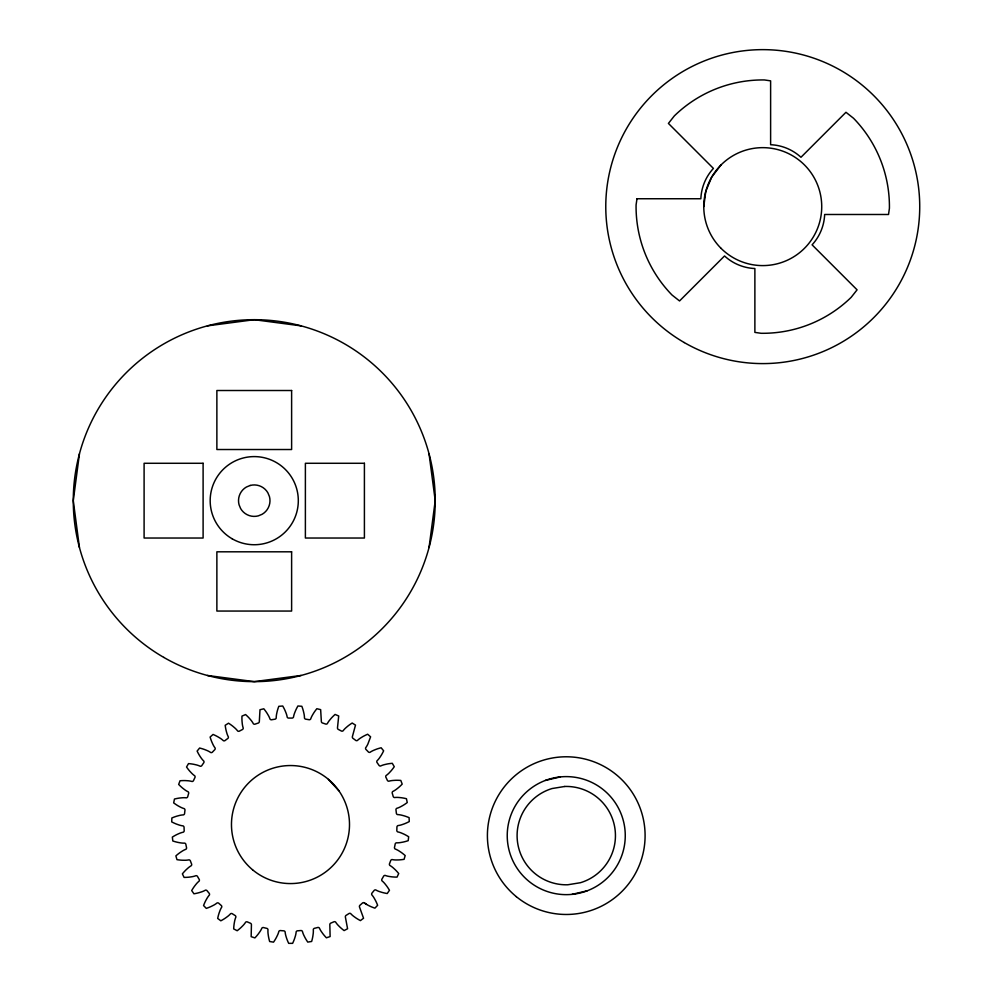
<?xml version="1.0" encoding="UTF-8"?>
<svg xmlns="http://www.w3.org/2000/svg" width="993" height="993" viewBox="0 0 993 993"><rect width="100%" height="100%" fill="white"/><g stroke="black" fill="none" stroke-linecap="round" stroke-linejoin="round"><path stroke-width="1.49" d="M79.44 453.826L73.271 500.658L79.44 547.503M429.05 547.503L435.219 500.658L429.05 453.826M703.776 206.618L705.787 191.364L711.671 177.139L721.042 164.912M545.393 780.424A59.009 59.009 0 0 1 624.485 845.167A59.009 59.009 0 0 1 528.859 881.288A59.009 59.009 0 0 1 545.393 780.424L560.387 776.911M572.105 894.345L587.099 890.833M207.413 325.865L254.245 319.696L301.09 325.865M301.09 675.463L254.245 681.632L207.413 675.463M366.504 904.4L364.133 902.736A1.738 1.738 0 0 0 362.172 903.307L360.248 905.008A1.738 1.738 0 0 0 359.454 906.894L363.55 918.24L360.422 920.598A46.894 46.894 0 0 1 355.829 917.88L353.856 916.465A21.784 21.784 0 0 1 350.628 913.535A1.738 1.738 0 0 0 348.605 913.796L346.445 915.161A1.738 1.738 0 0 0 345.353 916.887L347.575 928.753L344.099 930.578A46.907 46.907 0 0 1 340.003 927.152L338.29 925.439A21.784 21.784 0 0 1 335.584 922.038A1.738 1.738 0 0 0 333.536 921.963L331.19 922.969A1.738 1.738 0 0 0 329.825 924.495L330.123 936.56L326.399 937.802A46.907 46.907 0 0 1 322.911 933.768L321.496 931.794A21.784 21.784 0 0 1 319.361 928.008A1.738 1.738 0 0 0 317.35 927.599L314.868 928.219A1.738 1.738 0 0 0 313.291 929.51A21.784 21.784 0 0 1 313.18 933.854L312.845 936.262A46.894 46.894 0 0 1 311.641 941.463L307.768 942.096A46.907 46.907 0 0 1 304.975 937.553L303.883 935.381A21.784 21.784 0 0 1 302.393 931.297A1.738 1.738 0 0 0 300.482 930.578L297.925 930.789A1.738 1.738 0 0 0 296.162 931.806A21.784 21.784 0 0 1 295.355 936.089L294.636 938.41A46.894 46.894 0 0 1 292.612 943.35L288.69 943.35A46.907 46.907 0 0 1 286.654 938.422L285.934 936.101A21.784 21.784 0 0 1 285.115 931.819A1.738 1.738 0 0 0 283.34 930.813L280.796 930.602A1.738 1.738 0 0 0 278.884 931.335A21.784 21.784 0 0 1 277.395 935.418L276.315 937.603A46.907 46.907 0 0 1 273.534 942.146L269.662 941.525A46.894 46.894 0 0 1 268.445 936.325L268.098 933.916A21.784 21.784 0 0 1 267.986 929.572A1.738 1.738 0 0 0 266.397 928.281L263.902 927.673A1.738 1.738 0 0 0 261.904 928.083A21.784 21.784 0 0 1 259.781 931.881L258.366 933.867A46.894 46.894 0 0 1 254.891 937.901L251.167 936.672L251.428 924.607A1.738 1.738 0 0 0 250.062 923.08L247.704 922.075A1.738 1.738 0 0 0 245.668 922.162A21.772 21.772 0 0 1 242.962 925.575L241.249 927.288A46.894 46.894 0 0 1 237.166 930.726L233.69 928.914A46.907 46.907 0 0 1 234.187 923.589L234.621 921.206A21.772 21.772 0 0 1 235.887 917.048L235.825 916.502A1.738 1.738 0 0 0 234.782 915.323L232.623 913.957A1.738 1.738 0 0 0 230.587 913.709A21.772 21.772 0 0 1 227.372 916.638L225.411 918.066A46.907 46.907 0 0 1 220.831 920.796L217.69 918.451A46.894 46.894 0 0 1 219.019 913.287L219.838 910.991A21.772 21.772 0 0 1 221.749 907.081A1.738 1.738 0 0 0 220.942 905.206L219.031 903.518A1.738 1.738 0 0 0 217.07 902.947A21.784 21.784 0 0 1 213.421 905.318L211.248 906.41A46.907 46.907 0 0 1 206.296 908.372L203.565 905.554A46.907 46.907 0 0 1 205.712 900.663L206.892 898.541A21.784 21.784 0 0 1 209.411 894.991A1.738 1.738 0 0 0 208.915 893.005L207.289 891.031A1.738 1.738 0 0 0 205.439 890.15A21.784 21.784 0 0 1 201.467 891.913L199.146 892.645A46.882 46.882 0 0 1 193.933 893.787L191.699 890.56A46.894 46.894 0 0 1 194.603 886.079L196.105 884.18A21.784 21.784 0 0 1 199.159 881.076L199.357 880.568A1.738 1.738 0 0 0 198.985 879.041L197.706 876.819A1.738 1.738 0 0 0 196.018 875.652A21.772 21.772 0 0 1 191.81 876.757L189.415 877.117A46.882 46.882 0 0 1 184.077 877.402L182.389 873.865A46.882 46.882 0 0 1 185.976 869.905L187.764 868.267A21.784 21.784 0 0 1 191.277 865.685A1.738 1.738 0 0 0 191.438 863.649L190.519 861.266A1.738 1.738 0 0 0 189.042 859.839A21.784 21.784 0 0 1 184.723 860.261L182.29 860.223A46.894 46.894 0 0 1 176.977 859.653L175.885 855.892A46.894 46.894 0 0 1 180.056 852.553L182.079 851.224A21.784 21.784 0 0 1 185.964 849.238A1.738 1.738 0 0 0 186.448 847.252L185.927 844.745A1.738 1.738 0 0 0 184.698 843.119A21.784 21.784 0 0 1 180.354 842.834L177.97 842.399A46.894 46.894 0 0 1 172.819 840.984L172.348 837.099A46.894 46.894 0 0 1 176.99 834.48L179.212 833.487A21.784 21.784 0 0 1 183.357 832.159A1.738 1.738 0 0 0 184.152 830.272L184.065 827.442A1.738 1.738 0 0 0 183.097 825.903A21.784 21.784 0 0 1 178.852 824.922L176.568 824.116A46.907 46.907 0 0 1 171.715 821.894L171.863 817.984A46.907 46.907 0 0 1 176.878 816.147L179.224 815.514A21.784 21.784 0 0 1 183.519 814.868A1.738 1.738 0 0 0 184.611 813.143L184.909 810.598A1.738 1.738 0 0 0 184.264 808.662A21.784 21.784 0 0 1 180.242 807.011L178.107 805.857A46.907 46.907 0 0 1 173.676 802.878L174.458 799.042A46.894 46.894 0 0 1 179.696 798.024L182.116 797.789A21.784 21.784 0 0 1 186.461 797.838A1.738 1.738 0 0 0 187.814 796.312L188.521 793.841A1.738 1.738 0 0 0 188.198 791.831A21.772 21.772 0 0 1 184.487 789.559L182.563 788.07A46.894 46.894 0 0 1 178.666 784.42L180.043 780.759A46.907 46.907 0 0 1 185.381 780.597L187.814 780.746A21.784 21.784 0 0 1 192.096 781.503A1.738 1.738 0 0 0 193.672 780.2L194.765 777.891A1.738 1.738 0 0 0 194.765 775.843A21.772 21.772 0 0 1 191.475 773.001L189.812 771.226A46.907 46.907 0 0 1 186.547 767.006L188.509 763.605A46.907 46.907 0 0 1 193.796 764.312L196.167 764.846A21.784 21.784 0 0 1 200.276 766.273A1.738 1.738 0 0 0 202.038 765.243L203.491 763.133A1.738 1.738 0 0 0 203.826 761.122A21.784 21.784 0 0 1 201.02 757.796L199.667 755.772A46.907 46.907 0 0 1 197.123 751.08L199.605 748.039A46.882 46.882 0 0 1 204.707 749.578L206.966 750.485A21.784 21.784 0 0 1 210.789 752.557A1.738 1.738 0 0 0 212.701 751.825L214.476 749.976A1.738 1.738 0 0 0 215.121 748.039A21.784 21.784 0 0 1 212.887 744.303L211.881 742.094A46.907 46.907 0 0 1 210.119 737.054L213.061 734.448A46.894 46.894 0 0 1 217.852 736.794L219.925 738.047A21.784 21.784 0 0 1 223.375 740.704A1.738 1.738 0 0 0 225.374 740.294L227.422 738.755A1.738 1.738 0 0 0 228.378 736.943A21.772 21.772 0 0 1 226.764 732.896L226.131 730.55A46.894 46.894 0 0 1 225.2 725.3L228.514 723.202A46.907 46.907 0 0 1 232.871 726.28L234.72 727.857A21.772 21.772 0 0 1 237.699 731.022A1.738 1.738 0 0 0 239.735 730.935L242.007 729.743A1.738 1.738 0 0 0 243.235 728.105A21.772 21.772 0 0 1 242.292 723.86L242.044 721.439A46.907 46.907 0 0 1 241.969 716.114L245.569 714.563A46.907 46.907 0 0 1 249.38 718.311L250.956 720.161A21.784 21.784 0 0 1 253.376 723.773A1.738 1.738 0 0 0 255.412 724.009L257.845 723.189A1.738 1.738 0 0 0 259.31 721.774L259.992 709.734L263.803 708.791A46.894 46.894 0 0 1 266.956 713.086L268.209 715.171A21.784 21.784 0 0 1 270.034 719.118A1.738 1.738 0 0 0 271.995 719.689L274.527 719.267A1.738 1.738 0 0 0 276.203 718.113A21.784 21.784 0 0 1 276.662 713.781L277.184 711.41A46.894 46.894 0 0 1 278.81 706.321L282.72 706.011A46.907 46.907 0 0 1 285.14 710.752L286.046 713.011A21.784 21.784 0 0 1 287.213 717.207A1.738 1.738 0 0 0 289.062 718.076L291.619 718.076A1.738 1.738 0 0 0 293.469 717.194A21.784 21.784 0 0 1 294.611 712.999L295.517 710.74A46.894 46.894 0 0 1 297.925 705.986L301.835 706.296A46.907 46.907 0 0 1 303.461 711.373L303.995 713.744A21.784 21.784 0 0 1 304.466 718.076A1.738 1.738 0 0 0 306.154 719.23L308.686 719.64A1.738 1.738 0 0 0 310.648 719.069A21.784 21.784 0 0 1 312.46 715.109L313.701 713.024A46.907 46.907 0 0 1 316.854 708.717L320.652 709.647L321.372 721.688A1.738 1.738 0 0 0 322.849 723.103L325.282 723.909A1.738 1.738 0 0 0 327.305 723.661A21.784 21.784 0 0 1 329.726 720.049L331.29 718.187A46.907 46.907 0 0 1 335.088 714.439L338.7 715.978L337.471 727.981A1.738 1.738 0 0 0 338.7 729.607L340.971 730.798A1.738 1.738 0 0 0 343.019 730.873A21.784 21.784 0 0 1 345.986 727.695L347.823 726.119A46.907 46.907 0 0 1 352.18 723.028L355.494 725.113L352.354 736.769A1.738 1.738 0 0 0 353.309 738.569L355.357 740.108A1.738 1.738 0 0 0 357.368 740.517A21.784 21.784 0 0 1 360.807 737.849L362.879 736.583A46.907 46.907 0 0 1 367.671 734.237L370.6 736.831L367.857 744.092A21.784 21.784 0 0 1 365.635 747.828A1.738 1.738 0 0 0 366.293 749.765L368.068 751.614A1.738 1.738 0 0 0 369.979 752.334A21.784 21.784 0 0 1 373.802 750.261L376.049 749.343A46.894 46.894 0 0 1 381.151 747.779L383.633 750.82A46.894 46.894 0 0 1 381.101 755.512L379.76 757.535A21.784 21.784 0 0 1 376.968 760.874A1.738 1.738 0 0 0 377.303 762.897L378.767 764.995A1.738 1.738 0 0 0 380.53 766.025A21.772 21.772 0 0 1 384.639 764.585L387.009 764.039A46.907 46.907 0 0 1 392.297 763.319L394.258 766.708A46.894 46.894 0 0 1 391.006 770.94L389.355 772.728A21.784 21.784 0 0 1 386.066 775.57A1.738 1.738 0 0 0 386.078 777.618L387.171 779.927A1.738 1.738 0 0 0 388.76 781.218A21.772 21.772 0 0 1 393.042 780.461L395.462 780.299A46.894 46.894 0 0 1 400.8 780.448L402.19 784.11A46.907 46.907 0 0 1 398.305 787.759L396.393 789.261A21.784 21.784 0 0 1 392.682 791.545A1.738 1.738 0 0 0 392.359 793.556L393.079 796.014A1.738 1.738 0 0 0 394.432 797.553A21.784 21.784 0 0 1 398.789 797.478L401.209 797.714A46.894 46.894 0 0 1 406.447 798.72L407.242 802.555A46.907 46.907 0 0 1 402.81 805.534L400.688 806.701A21.784 21.784 0 0 1 396.654 808.364A1.738 1.738 0 0 0 396.021 810.3L396.331 812.845A1.738 1.738 0 0 0 397.423 814.57A21.784 21.784 0 0 1 401.731 815.203L404.077 815.824A46.894 46.894 0 0 1 409.091 817.649L409.253 821.571A46.907 46.907 0 0 1 404.412 823.805L402.115 824.612A21.784 21.784 0 0 1 397.883 825.605A1.738 1.738 0 0 0 396.915 827.144L396.84 829.974A1.738 1.738 0 0 0 397.634 831.861A21.784 21.784 0 0 1 401.78 833.177L404.002 834.157A46.894 46.894 0 0 1 408.669 836.764L408.197 840.661A46.894 46.894 0 0 1 403.059 842.089L400.663 842.523A21.784 21.784 0 0 1 396.319 842.821A1.738 1.738 0 0 0 395.102 844.46L394.593 846.967A1.738 1.738 0 0 0 395.077 848.953A21.784 21.784 0 0 1 398.963 850.914L400.998 852.242A46.894 46.894 0 0 1 405.181 855.569L404.089 859.33A46.894 46.894 0 0 1 398.789 859.913L396.356 859.963A21.784 21.784 0 0 1 392.024 859.553A1.738 1.738 0 0 0 390.559 860.981L389.653 863.376A1.738 1.738 0 0 0 389.815 865.412A21.784 21.784 0 0 1 393.327 867.969L395.127 869.62A46.907 46.907 0 0 1 398.714 873.555L397.039 877.104A46.907 46.907 0 0 1 391.714 876.831L389.306 876.484A21.784 21.784 0 0 1 385.098 875.392A1.738 1.738 0 0 0 383.41 876.558L382.144 878.78A1.738 1.738 0 0 0 381.97 880.816A21.772 21.772 0 0 1 385.036 883.907L386.538 885.818A46.894 46.894 0 0 1 389.455 890.287L387.233 893.514A46.894 46.894 0 0 1 382.02 892.384L379.698 891.664A21.784 21.784 0 0 1 375.714 889.914A1.738 1.738 0 0 0 374.2 890.361L372.251 892.781A1.738 1.738 0 0 0 371.767 894.767A21.784 21.784 0 0 1 374.287 898.305L375.466 900.428A46.894 46.894 0 0 1 377.625 905.306L374.92 908.136A46.894 46.894 0 0 1 369.955 906.199L367.782 905.107A21.784 21.784 0 0 1 364.133 902.736M328.422 779.356L338.824 790.713M636.985 198.749L636.079 204.955A126.682 126.682 0 0 0 672.013 295.008L679.547 300.953L724.542 255.958A47.788 47.788 0 0 0 754.879 268.532L754.879 332.394L761.085 333.288A126.682 126.682 0 0 0 851.138 297.366L857.083 289.832L812.088 244.837A47.788 47.788 0 0 0 824.662 214.488L888.524 214.488L889.418 208.282A126.682 126.682 0 0 0 853.496 118.229L845.962 112.283L800.966 157.279A47.788 47.788 0 0 0 770.618 144.717L770.618 80.855L764.411 79.949A126.682 126.682 0 0 0 674.359 115.883L668.413 123.417L713.408 168.413A47.788 47.788 0 0 0 700.847 198.749L636.985 198.749M250.174 485.465L246.376 487.042A15.739 15.739 0 0 0 239.052 504.742L240.616 508.528A15.739 15.739 0 0 0 258.317 515.864L262.115 514.287A15.739 15.739 0 0 0 269.451 496.587L267.874 492.801A15.739 15.739 0 0 0 250.174 485.465M564.732 786.468L552.058 788.541A49.178 49.178 0 0 0 567.76 884.775L580.433 882.715A49.178 49.178 0 0 0 564.732 786.468M291.619 390.51L216.871 390.51L216.871 449.519L291.619 449.519L291.619 390.51M203.106 463.284L144.097 463.284L144.097 538.032L203.106 538.032L203.106 463.284M364.406 463.284L305.385 463.284L305.385 538.032L364.406 538.032L364.406 463.284M291.619 551.81L216.871 551.81L216.871 611.055L291.619 611.055L291.619 551.81M163.758 657.391A180.974 180.974 0 0 0 435.219 500.658A180.974 180.974 0 0 0 163.758 343.938A180.974 180.974 0 0 0 163.758 657.391M232.213 538.827A44.064 44.064 0 0 0 298.31 500.658A44.064 44.064 0 0 0 232.213 462.502A44.064 44.064 0 0 0 232.213 538.827M721.042 248.324A58.984 58.984 0 0 0 819.721 221.886A58.984 58.984 0 0 0 747.481 149.658A58.984 58.984 0 0 0 721.042 248.324M684.264 342.56A156.968 156.968 0 0 0 919.729 206.618A156.968 156.968 0 0 0 684.264 70.677A156.968 156.968 0 0 0 684.264 342.56M516.298 896.642A78.857 78.857 0 0 0 644.06 848.382A78.857 78.857 0 0 0 538.38 761.867A78.857 78.857 0 0 0 516.298 896.642M252.557 869.769A59.009 59.009 0 0 0 348.605 834.803A59.009 59.009 0 0 0 270.307 769.103A59.009 59.009 0 0 0 252.557 869.769"/></g></svg>
